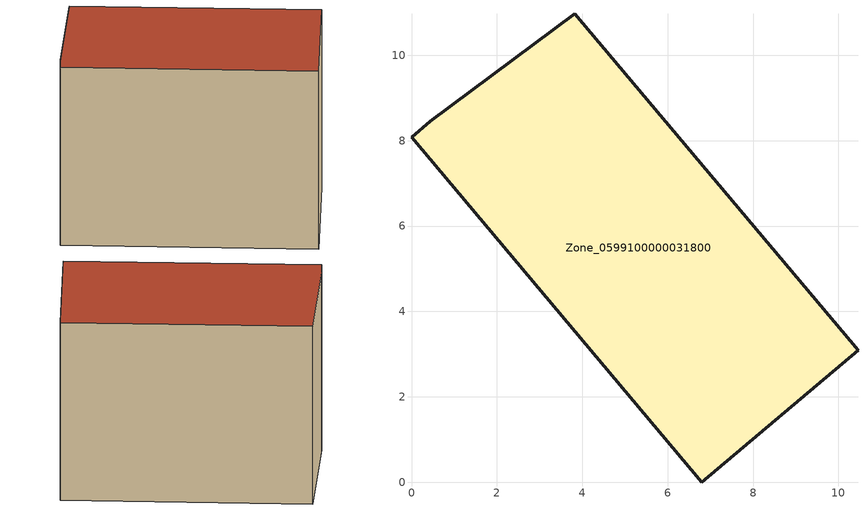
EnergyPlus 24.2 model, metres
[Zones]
Zone_0599100000031800
 floor ground (C_G): 0.44,8.46 3.82,10.97 10.46,3.09 6.8,0 0,8.08 z0.2
 wall outside (C_F): 6.8,0 10.46,3.09 3.82,10.97 0.44,8.46 0,8.08 6.8,0 z0.2:8.73
 roof outside (C_R): 3.82,10.97 0.44,8.46 0,8.08 6.8,0 10.46,3.09 z8.73
[BUILDING]
Pand.0599100000031800: North Axis=0; Terrain=City; Loads Convergence Tolerance Value=0.04; Temperature Convergence Tolerance Value=0.4; Solar Distribution=FullExterior; Maximum Number of Warmup Days=25; Minimum Number of Warmup Days=1
[Site:Location]
Rotterdam.The.Hague.AP_ZH_NLD Design_Conditions: Latitude=51.96; Longitude=4.45; Time Zone=1; Elevation=-4.5
[SITE:GROUNDTEMPERATURE:BUILDINGSURFACE]
18, 18, 18, 18, 18, 18, 18, 18, 18, 18, 18, 18
[MATERIAL] Thermal Absorptance=0.9; Solar Absorptance=0.7; Visible Absorptance=0.7
Name | Roughness | Thickness | Conductivity | Density | Specific Heat
G.TI.1975-1991 | MediumSmooth | 0.15 | 0.288461 | 540 | 1210
F.TI.1975-1991 | Rough | 0.3 | 0.230769 | 1920 | 840
R.TI.1975-1991 | MediumRough | 0.2 | 0.153846 | 1500 | 1000
[CONSTRUCTION]
C_G: G.TI.1975-1991
C_F: F.TI.1975-1991
C_R: R.TI.1975-1991
[ZONE]
Zone_0599100000031800: Type=1; Multiplier=1; Ceiling Height=Autocalculate; Volume=Autocalculate; Floor Area=autocalculate; Part of Total Floor Area=Yes
[ZONEINFILTRATION:DESIGNFLOWRATE]
Infil_Zone_0599100000031800: Zone or ZoneList or Space or SpaceList=Zone_0599100000031800; Schedule=AlwaysOn; Design Flow Rate Calculation Method=Flow/Area; Flow Rate per Floor Area=0.003; Constant Term Coefficient=1; Temperature Term Coefficient=0; Velocity Term Coefficient=0; Velocity Squared Term Coefficient=0
[HVACTEMPLATE:ZONE:IDEALLOADSAIRSYSTEM]
Zone_0599100000031800: Maximum Heating Supply Air Temperature=50; Minimum Cooling Supply Air Temperature=13; Maximum Heating Supply Air Humidity Ratio=0.0156; Minimum Cooling Supply Air Humidity Ratio=0.0077; Heating Limit=NoLimit; Cooling Limit=NoLimit; Dehumidification Control Type=ConstantSensibleHeatRatio; Cooling Sensible Heat Ratio=0.7; Dehumidification Setpoint=60; Humidification Control Type=None; Humidification Setpoint=30; Outdoor Air Method=None; Outdoor Air Flow Rate per Person=0.00944; Outdoor Air Flow Rate per Zone Floor Area=0; Outdoor Air Flow Rate per Zone=0; Demand Controlled Ventilation Type=None; Outdoor Air Economizer Type=NoEconomizer; Heat Recovery Type=None; Sensible Heat Recovery Effectiveness=0.7; Latent Heat Recovery Effectiveness=0.65
[ZONECONTROL:THERMOSTAT]
ThermostatControl_Zone_0599100000031800: Zone or ZoneList=Zone_0599100000031800; Control Type Schedule=DualSetpointControlType; Control 1=Thermostat_Zone_0599100000031800; Temperature Difference Between Cutout And Setpoint=0
[THERMOSTATSETPOINT:DUALSETPOINT]
Thermostat_Zone_0599100000031800: Heating Setpoint Temperature Schedule=HeatingSetpoint_Zone_0599100000031800; Cooling Setpoint Temperature Schedule=CoolingSetpoint_Zone_0599100000031800
[SCHEDULE:COMPACT]
HeatingSetpoint_Zone_0599100000031800: Through: 12/31, For: AllDays, Until: 24:00, 21
CoolingSetpoint_Zone_0599100000031800: Through: 12/31, For: AllDays, Until: 24:00, 24
DualSetpointControlType: Through: 12/31, For: AllDays, Until: 24:00, 4
AlwaysOn: Through: 12/31, For: AllDays, Until: 24:00, 1
